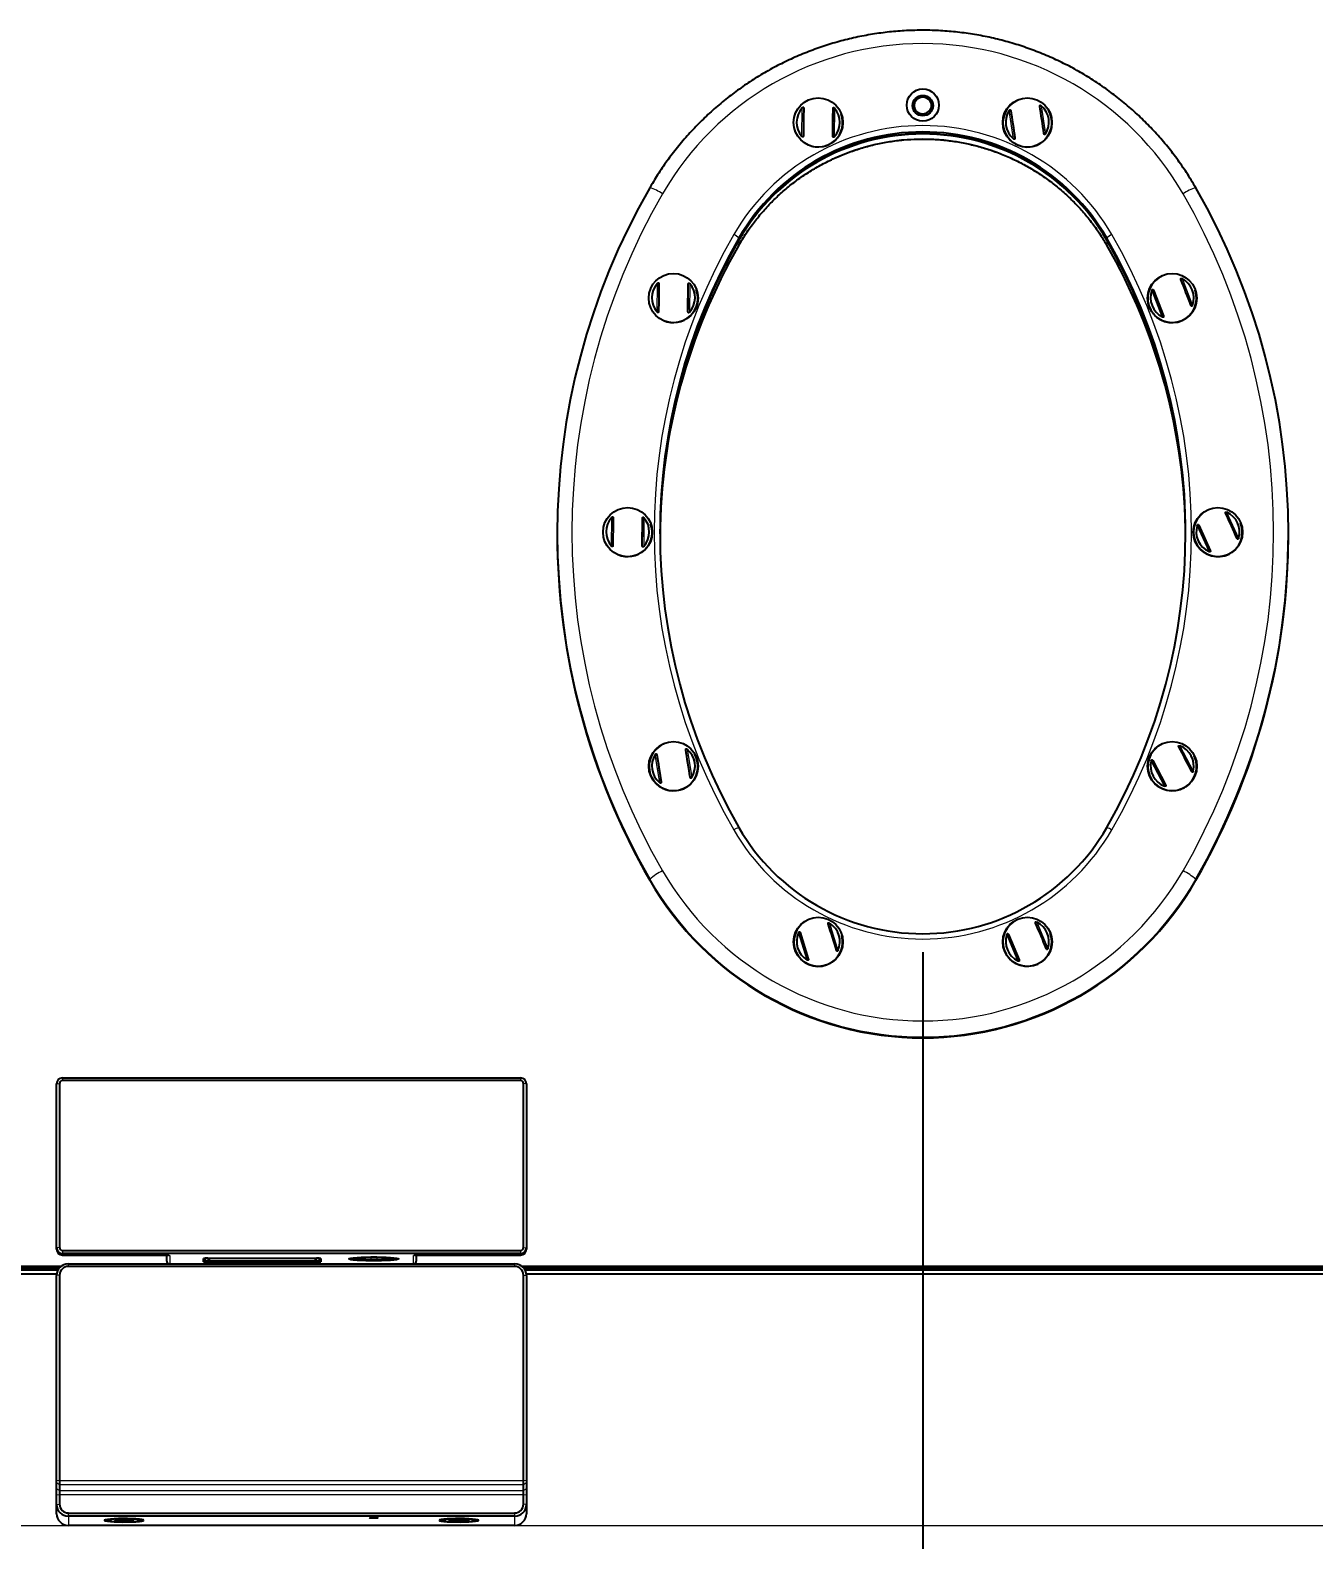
# Model space of a CAD drawing. Header units: millimetres. Extents: x -218071 to -203542, y 15363 to 51382.
# Drawn here: x -217550.5 to -217506.8, y 51213.1 to 51264.5 of the extents above; entities that cross this region are included whole.
import ezdxf

# ---------------------------------------------------------------- set-up
doc = ezdxf.new("R2010")
doc.units = ezdxf.units.MM
doc.header["$LTSCALE"] = 4
doc.layers.add('TPF-DIMENSIONS', color=3, linetype='Continuous')
doc.layers.add('TPF-EQUIPEMENT', color=7, linetype='Continuous')
doc.dimstyles.new('ISO-25', dxfattribs={"dimtxt": 2.5, "dimasz": 2, "dimexe": 1.25, "dimexo": 0.625, "dimtad": 1, "dimtxsty": 'Standard', "dimcen": -2.5, "dimclrt": 256, "dimadec": 0, "dimazin": 0, "dimtfac": 1, "dimtmove": 0, "dimatfit": 3, "dimfxl": 1, "dimarcsym": 0})

# ---------------------------------------------------------------- blocks, each defined once
blk = doc.blocks.new('*D686')
at = {"layer": 'Defpoints', "color": 0, "transparency": 16777216}
for p in [(-217563.102, 51240.932), (-217520.102, 51233.704), (-217563.102, 51112.158)]:
    blk.add_point(p, dxfattribs=at)
at = {"layer": 'TPF-DIMENSIONS', "color": 0, "lineweight": -2, "transparency": 16777216}
for p, q in [((-217563.102, 51240.307), (-217563.102, 51110.908)), ((-217520.102, 51233.079), (-217520.102, 51110.908)), ((-217522.102, 51112.158), (-217561.102, 51112.158))]:
    blk.add_line(p, q, dxfattribs=at)
at = {"layer": 'TPF-DIMENSIONS', "color": 0, "transparency": 16777216}
for points in [[(-217561.102, 51112.491), (-217561.102, 51111.825), (-217563.102, 51112.158)], [(-217522.102, 51112.491), (-217522.102, 51111.825), (-217520.102, 51112.158)]]:
    blk.add_solid(points, dxfattribs=at)
at = {"layer": 'TPF-DIMENSIONS', "transparency": 16777216, "insert": (-217541.602, 51114.033), "char_height": 2.5, "attachment_point": 5}
blk.add_mtext('43', dxfattribs=at)
blk = doc.blocks.new('*D687')
at = {"layer": 'Defpoints', "color": 0, "transparency": 16777216}
for p in [(-217520.102, 51230.158), (-217477.102, 51230.158), (-217477.102, 51112.158)]:
    blk.add_point(p, dxfattribs=at)
at = {"layer": 'TPF-DIMENSIONS', "color": 0, "lineweight": -2, "transparency": 16777216}
for p, q in [((-217520.102, 51229.533), (-217520.102, 51110.908)), ((-217477.102, 51229.533), (-217477.102, 51110.908)), ((-217518.102, 51112.158), (-217479.102, 51112.158))]:
    blk.add_line(p, q, dxfattribs=at)
at = {"layer": 'TPF-DIMENSIONS', "color": 0, "transparency": 16777216}
for points in [[(-217518.102, 51112.491), (-217518.102, 51111.825), (-217520.102, 51112.158)], [(-217479.102, 51112.491), (-217479.102, 51111.825), (-217477.102, 51112.158)]]:
    blk.add_solid(points, dxfattribs=at)
at = {"layer": 'TPF-DIMENSIONS', "transparency": 16777216, "insert": (-217498.602, 51114.033), "char_height": 2.5, "attachment_point": 5}
blk.add_mtext('43', dxfattribs=at)

msp = doc.modelspace()

# ---------------------------------------------------------------- linework, layer by layer
at = {"layer": 'TPF-EQUIPEMENT', "color": 8, "linetype": 'Continuous', "lineweight": 18, "transparency": 33554671}
for p, q in [((-217524.217, 51260.848), (-217524.208, 51261.823)), ((-217523.108, 51261.813), (-217523.117, 51260.838)), ((-217520.425, 51261.788), (-217520.45, 51261.88)), ((-217516.072, 51261.895), (-217515.925, 51260.931)), ((-217517.013, 51260.767), (-217517.159, 51261.731)), ((-217526.366, 51257.318), (-217526.371, 51257.321)), ((-217526.366, 51257.389), (-217526.366, 51257.33)), ((-217526.366, 51257.318), (-217526.366, 51257.15)), ((-217513.839, 51257.389), (-217513.839, 51257.33)), ((-217513.834, 51257.321), (-217513.839, 51257.318)), ((-217513.839, 51257.318), (-217513.839, 51257.15)), ((-217529.15, 51254.871), (-217529.141, 51255.846)), ((-217528.041, 51255.836), (-217528.05, 51254.861)), ((-217511.274, 51256.007), (-217510.92, 51255.098)), ((-217511.945, 51254.701), (-217512.3, 51255.609)), ((-217509.754, 51248.054), (-217509.35, 51247.166)), ((-217530.707, 51246.902), (-217530.698, 51247.877)), ((-217529.598, 51247.867), (-217529.607, 51246.892)), ((-217510.351, 51246.714), (-217510.755, 51247.602)), ((-217529.06, 51238.846), (-217529.216, 51239.808)), ((-217528.131, 51239.983), (-217527.974, 51239.021)), ((-217511.35, 51240.101), (-217510.895, 51239.237)), ((-217511.869, 51238.728), (-217512.324, 51239.592)), ((-217529.401, 51235.555), (-217529.401, 51235.522)), ((-217510.804, 51235.555), (-217510.804, 51235.522)), ((-217523.283, 51234.065), (-217522.992, 51233.134)), ((-217516.223, 51234.098), (-217515.846, 51233.198)), ((-217524.043, 51232.809), (-217524.333, 51233.741)), ((-217516.862, 51232.777), (-217517.238, 51233.677)), ((-217549.602, 51228.594), (-217549.502, 51228.603)), ((-217549.402, 51228.793), (-217549.402, 51228.702)), ((-217533.802, 51228.793), (-217533.802, 51228.702)), ((-217533.602, 51228.594), (-217533.702, 51228.603)), ((-217549.502, 51223.024), (-217549.602, 51223.015)), ((-217549.402, 51222.925), (-217549.402, 51222.816)), ((-217549.402, 51222.816), (-217549.402, 51222.764)), ((-217549.402, 51222.764), (-217545.952, 51222.764)), ((-217545.752, 51222.746), (-217545.752, 51222.467)), ((-217537.452, 51222.467), (-217537.452, 51222.746)), ((-217537.252, 51222.764), (-217533.802, 51222.764)), ((-217533.802, 51222.925), (-217533.802, 51222.816)), ((-217533.802, 51222.764), (-217533.802, 51222.816)), ((-217533.702, 51223.024), (-217533.602, 51223.015)), ((-217549.202, 51222.376), (-217549.202, 51222.467)), ((-217544.602, 51222.642), (-217544.6, 51222.644)), ((-217544.602, 51222.537), (-217544.552, 51222.587)), ((-217544.452, 51222.655), (-217544.452, 51222.578)), ((-217544.452, 51222.524), (-217544.452, 51222.578)), ((-217540.752, 51222.578), (-217540.752, 51222.655)), ((-217540.752, 51222.578), (-217540.752, 51222.524)), ((-217540.652, 51222.587), (-217540.602, 51222.537)), ((-217540.605, 51222.644), (-217540.602, 51222.642)), ((-217538.902, 51222.699), (-217538.902, 51222.622)), ((-217538.902, 51222.622), (-217538.902, 51222.568)), ((-217538.702, 51222.699), (-217538.702, 51222.622)), ((-217538.702, 51222.622), (-217538.702, 51222.568)), ((-217534.002, 51222.376), (-217534.002, 51222.467)), ((-217549.502, 51222.078), (-217549.602, 51222.069)), ((-217533.702, 51222.078), (-217533.602, 51222.069)), ((-217549.502, 51215.087), (-217549.602, 51215.078)), ((-217549.502, 51215.087), (-217533.702, 51215.087)), ((-217533.602, 51215.078), (-217533.702, 51215.087)), ((-217549.502, 51214.941), (-217549.602, 51215.005)), ((-217549.502, 51214.743), (-217549.602, 51214.807)), ((-217549.502, 51214.597), (-217549.602, 51214.588)), ((-217533.702, 51214.941), (-217549.502, 51214.941)), ((-217549.502, 51214.743), (-217533.702, 51214.743)), ((-217533.702, 51214.597), (-217549.502, 51214.597)), ((-217533.602, 51215.005), (-217533.702, 51214.941)), ((-217533.602, 51214.807), (-217533.702, 51214.743)), ((-217533.602, 51214.588), (-217533.702, 51214.597)), ((-217549.602, 51214.272), (-217549.502, 51214.281)), ((-217533.602, 51214.272), (-217533.702, 51214.281)), ((-217638.552, 51213.557), (-217444.652, 51213.557)), ((-217549.202, 51213.874), (-217549.202, 51213.982)), ((-217549.202, 51213.874), (-217549.202, 51213.56)), ((-217534.002, 51213.874), (-217534.002, 51213.982)), ((-217534.002, 51213.56), (-217534.002, 51213.874))]:
    msp.add_line(p, q, dxfattribs=at)
at = {"layer": 'TPF-EQUIPEMENT', "color": 7, "linetype": 'Continuous', "lineweight": 25, "transparency": 33554671}
for p, q in [((-217523.167, 51260.861), (-217523.159, 51261.8)), ((-217520.425, 51261.788), (-217520.432, 51261.781)), ((-217520.386, 51261.808), (-217520.427, 51261.768)), ((-217520.386, 51261.808), (-217520.386, 51261.821)), ((-217519.819, 51262.004), (-217519.819, 51262.017)), ((-217520.269, 51261.592), (-217520.252, 51261.608)), ((-217517.107, 51261.725), (-217516.966, 51260.797)), ((-217528.1, 51254.884), (-217528.091, 51255.823)), ((-217512.246, 51255.615), (-217511.905, 51254.74)), ((-217529.657, 51246.915), (-217529.648, 51247.853)), ((-217510.702, 51247.61), (-217510.313, 51246.755)), ((-217532.552, 51247.327), (-217532.552, 51247.294)), ((-217507.652, 51247.294), (-217507.652, 51247.327)), ((-217529.164, 51239.803), (-217529.014, 51238.876)), ((-217512.271, 51239.603), (-217511.834, 51238.772)), ((-217524.28, 51233.742), (-217524.001, 51232.846)), ((-217517.185, 51233.683), (-217516.823, 51232.817)), ((-217549.602, 51223.015), (-217549.602, 51228.594)), ((-217549.502, 51228.603), (-217549.502, 51223.024)), ((-217549.402, 51228.793), (-217533.802, 51228.793)), ((-217533.802, 51228.702), (-217549.402, 51228.702)), ((-217533.702, 51223.024), (-217533.702, 51228.603)), ((-217533.602, 51228.594), (-217533.602, 51223.015)), ((-217549.602, 51222.963), (-217549.602, 51223.015)), ((-217549.402, 51222.925), (-217533.802, 51222.925)), ((-217533.802, 51222.816), (-217549.402, 51222.816)), ((-217549.402, 51222.764), (-217545.952, 51222.764)), ((-217549.402, 51222.764), (-217549.402, 51222.764)), ((-217545.952, 51222.764), (-217545.952, 51222.764)), ((-217545.852, 51222.558), (-217545.852, 51222.761)), ((-217537.352, 51222.761), (-217537.352, 51222.558)), ((-217537.252, 51222.764), (-217533.802, 51222.764)), ((-217537.252, 51222.764), (-217537.252, 51222.764)), ((-217533.802, 51222.764), (-217533.802, 51222.764)), ((-217533.602, 51223.015), (-217533.602, 51222.963)), ((-217619.402, 51222.383), (-217549.449, 51222.383)), ((-217619.402, 51222.331), (-217549.504, 51222.331)), ((-217549.515, 51222.317), (-217619.402, 51222.317)), ((-217549.56, 51222.248), (-217619.402, 51222.248)), ((-217549.202, 51222.467), (-217534.002, 51222.467)), ((-217534.002, 51222.376), (-217549.202, 51222.376)), ((-217544.602, 51222.537), (-217544.602, 51222.642)), ((-217544.552, 51222.652), (-217544.552, 51222.587)), ((-217544.452, 51222.655), (-217540.752, 51222.655)), ((-217544.452, 51222.578), (-217544.402, 51222.578)), ((-217540.752, 51222.524), (-217544.452, 51222.524)), ((-217544.402, 51222.655), (-217544.402, 51222.568)), ((-217544.402, 51222.568), (-217540.802, 51222.568)), ((-217540.802, 51222.655), (-217540.802, 51222.568)), ((-217540.802, 51222.578), (-217540.752, 51222.578)), ((-217540.652, 51222.587), (-217540.652, 51222.652)), ((-217540.602, 51222.642), (-217540.602, 51222.537)), ((-217538.902, 51222.699), (-217538.702, 51222.699)), ((-217538.902, 51222.622), (-217538.702, 51222.622)), ((-217538.702, 51222.568), (-217538.902, 51222.568)), ((-217533.756, 51222.383), (-217463.802, 51222.383)), ((-217533.701, 51222.331), (-217463.802, 51222.331)), ((-217463.802, 51222.317), (-217533.69, 51222.317)), ((-217463.802, 51222.248), (-217533.645, 51222.248)), ((-217619.402, 51222.127), (-217549.598, 51222.127)), ((-217549.602, 51215.078), (-217549.602, 51222.069)), ((-217549.502, 51222.078), (-217549.502, 51215.087)), ((-217533.702, 51215.087), (-217533.702, 51222.078)), ((-217533.607, 51222.127), (-217463.802, 51222.127)), ((-217533.602, 51222.069), (-217533.602, 51215.078)), ((-217549.602, 51215.005), (-217549.602, 51215.078)), ((-217549.502, 51215.087), (-217549.502, 51214.941)), ((-217533.702, 51214.941), (-217533.702, 51215.087)), ((-217533.602, 51215.078), (-217533.602, 51215.005)), ((-217549.602, 51214.807), (-217549.602, 51215.005)), ((-217549.602, 51214.588), (-217549.602, 51214.807)), ((-217549.602, 51214.272), (-217549.602, 51214.588)), ((-217549.502, 51214.941), (-217549.502, 51214.743)), ((-217549.502, 51214.743), (-217549.502, 51214.597)), ((-217549.502, 51214.597), (-217549.502, 51214.281)), ((-217533.702, 51214.743), (-217533.702, 51214.941)), ((-217533.702, 51214.597), (-217533.702, 51214.743)), ((-217533.702, 51214.281), (-217533.702, 51214.597)), ((-217533.602, 51215.005), (-217533.602, 51214.807)), ((-217533.602, 51214.807), (-217533.602, 51214.588)), ((-217533.602, 51214.588), (-217533.602, 51214.272)), ((-217549.602, 51213.959), (-217549.602, 51214.272)), ((-217533.602, 51214.272), (-217533.602, 51213.959)), ((-217549.202, 51213.982), (-217534.002, 51213.982)), ((-217534.002, 51213.874), (-217549.202, 51213.874)), ((-217534.002, 51213.56), (-217549.202, 51213.56)), ((-217547.635, 51213.743), (-217547.38, 51213.764)), ((-217547.557, 51213.714), (-217547.635, 51213.743)), ((-217547.557, 51213.75), (-217547.557, 51213.714)), ((-217547.557, 51213.714), (-217547.225, 51213.705)), ((-217547.048, 51213.755), (-217547.38, 51213.764)), ((-217547.225, 51213.76), (-217547.225, 51213.705)), ((-217546.97, 51213.726), (-217547.225, 51213.705)), ((-217546.97, 51213.726), (-217547.048, 51213.755)), ((-217536.25, 51213.735), (-217536.076, 51213.761)), ((-217536.076, 51213.708), (-217536.25, 51213.735)), ((-217535.729, 51213.761), (-217536.076, 51213.761)), ((-217536.076, 51213.761), (-217536.076, 51213.708)), ((-217536.076, 51213.708), (-217535.729, 51213.708)), ((-217535.555, 51213.735), (-217535.729, 51213.761)), ((-217535.729, 51213.761), (-217535.729, 51213.708)), ((-217535.555, 51213.735), (-217535.729, 51213.708))]:
    msp.add_line(p, q, dxfattribs=at)
at = {"layer": 'TPF-EQUIPEMENT', "color": 7, "linetype": 'Continuous', "lineweight": 25, "transparency": 33554671, "flags": 128}
for points in [[(-217524.158, 51261.809), (-217524.159, 51261.706), (-217524.161, 51261.593), (-217524.162, 51261.475), (-217524.163, 51261.352), (-217524.164, 51261.227), (-217524.165, 51261.104), (-217524.166, 51260.984), (-217524.167, 51260.871)], [(-217523.167, 51260.861), (-217523.166, 51260.975), (-217523.165, 51261.095), (-217523.164, 51261.218), (-217523.163, 51261.343), (-217523.162, 51261.466), (-217523.161, 51261.584), (-217523.16, 51261.696), (-217523.159, 51261.8)], [(-217515.977, 51260.946), (-217515.994, 51261.058), (-217516.011, 51261.177), (-217516.029, 51261.299), (-217516.048, 51261.422), (-217516.066, 51261.543), (-217516.085, 51261.661), (-217516.102, 51261.771), (-217516.118, 51261.873)], [(-217517.107, 51261.725), (-217517.091, 51261.622), (-217517.073, 51261.512), (-217517.055, 51261.394), (-217517.037, 51261.273), (-217517.018, 51261.15), (-217517, 51261.028), (-217516.982, 51260.909), (-217516.966, 51260.797)], [(-217529.091, 51255.832), (-217529.092, 51255.728), (-217529.093, 51255.616), (-217529.094, 51255.497), (-217529.095, 51255.375), (-217529.097, 51255.25), (-217529.098, 51255.127), (-217529.099, 51255.007), (-217529.1, 51254.893)], [(-217528.1, 51254.884), (-217528.099, 51254.998), (-217528.098, 51255.118), (-217528.097, 51255.241), (-217528.095, 51255.366), (-217528.094, 51255.488), (-217528.093, 51255.607), (-217528.092, 51255.719), (-217528.091, 51255.823)], [(-217530.648, 51247.862), (-217530.649, 51247.759), (-217530.65, 51247.647), (-217530.651, 51247.528), (-217530.652, 51247.405), (-217530.654, 51247.281), (-217530.655, 51247.157), (-217530.656, 51247.038), (-217530.657, 51246.924)], [(-217529.657, 51246.915), (-217529.656, 51247.029), (-217529.655, 51247.148), (-217529.654, 51247.272), (-217529.653, 51247.396), (-217529.651, 51247.519), (-217529.65, 51247.638), (-217529.649, 51247.75), (-217529.648, 51247.853)], [(-217529.164, 51239.803), (-217529.147, 51239.701), (-217529.128, 51239.59), (-217529.109, 51239.473), (-217529.089, 51239.352), (-217529.069, 51239.229), (-217529.05, 51239.107), (-217529.031, 51238.989), (-217529.014, 51238.876)], [(-217528.027, 51239.035), (-217528.044, 51239.148), (-217528.063, 51239.266), (-217528.082, 51239.388), (-217528.102, 51239.51), (-217528.122, 51239.632), (-217528.141, 51239.749), (-217528.16, 51239.86), (-217528.177, 51239.961)], [(-217538.902, 51222.568), (-217539.069, 51222.569), (-217539.228, 51222.574), (-217539.37, 51222.582), (-217539.489, 51222.592), (-217539.578, 51222.605), (-217539.634, 51222.619), (-217539.652, 51222.633), (-217539.634, 51222.648), (-217539.578, 51222.662), (-217539.489, 51222.674), (-217539.37, 51222.684), (-217539.228, 51222.692), (-217539.069, 51222.697), (-217538.902, 51222.699)], [(-217538.702, 51222.699), (-217538.536, 51222.697), (-217538.377, 51222.692), (-217538.235, 51222.684), (-217538.116, 51222.674), (-217538.027, 51222.662), (-217537.971, 51222.648), (-217537.952, 51222.633), (-217537.971, 51222.619), (-217538.027, 51222.605), (-217538.116, 51222.592), (-217538.235, 51222.582), (-217538.377, 51222.574), (-217538.536, 51222.569), (-217538.702, 51222.568)], [(-217546.627, 51213.735), (-217546.646, 51213.748), (-217546.699, 51213.761), (-217546.785, 51213.772), (-217546.899, 51213.782), (-217547.035, 51213.789), (-217547.185, 51213.792), (-217547.342, 51213.793), (-217547.496, 51213.791), (-217547.64, 51213.785), (-217547.766, 51213.777), (-217547.866, 51213.767), (-217547.937, 51213.755), (-217547.973, 51213.741), (-217547.973, 51213.728), (-217547.937, 51213.714), (-217547.866, 51213.702), (-217547.766, 51213.692), (-217547.64, 51213.684), (-217547.496, 51213.678), (-217547.342, 51213.676), (-217547.185, 51213.677), (-217547.035, 51213.68), (-217546.899, 51213.687), (-217546.785, 51213.697), (-217546.699, 51213.708), (-217546.646, 51213.721), (-217546.627, 51213.735)], [(-217538.947, 51213.816), (-217538.936, 51213.821), (-217538.905, 51213.825), (-217538.858, 51213.828), (-217538.802, 51213.829), (-217538.747, 51213.828), (-217538.7, 51213.825), (-217538.669, 51213.821), (-217538.657, 51213.816), (-217538.669, 51213.811), (-217538.7, 51213.807), (-217538.747, 51213.804), (-217538.802, 51213.803), (-217538.858, 51213.804), (-217538.905, 51213.807), (-217538.936, 51213.811), (-217538.947, 51213.816)], [(-217536.577, 51213.735), (-217536.559, 51213.721), (-217536.506, 51213.708), (-217536.42, 51213.697), (-217536.306, 51213.687), (-217536.17, 51213.68), (-217536.02, 51213.677), (-217535.863, 51213.676), (-217535.709, 51213.678), (-217535.565, 51213.684), (-217535.439, 51213.692), (-217535.339, 51213.702), (-217535.268, 51213.714), (-217535.232, 51213.728), (-217535.232, 51213.741), (-217535.268, 51213.755), (-217535.339, 51213.767), (-217535.439, 51213.777), (-217535.565, 51213.785), (-217535.709, 51213.791), (-217535.863, 51213.793), (-217536.02, 51213.792), (-217536.17, 51213.789), (-217536.306, 51213.782), (-217536.42, 51213.772), (-217536.506, 51213.761), (-217536.559, 51213.748), (-217536.577, 51213.735)], [(-217535.341, 51213.743), (-217535.343, 51213.744), (-217535.387, 51213.756), (-217535.463, 51213.766), (-217535.567, 51213.775), (-217535.693, 51213.781), (-217535.831, 51213.784), (-217535.974, 51213.784), (-217536.112, 51213.781), (-217536.238, 51213.775), (-217536.342, 51213.766), (-217536.418, 51213.756), (-217536.462, 51213.744), (-217536.465, 51213.743)]]:
    msp.add_lwpolyline(points, dxfattribs=at)
at = {"layer": 'TPF-EQUIPEMENT', "color": 8, "linetype": 'Continuous', "lineweight": 18, "transparency": 33554671, "flags": 128}
for points in [[(-217547.858, 51213.746), (-217547.872, 51213.734), (-217547.853, 51213.721), (-217547.798, 51213.71), (-217547.712, 51213.7), (-217547.601, 51213.692), (-217547.471, 51213.687)], [(-217547.471, 51213.687), (-217547.33, 51213.685), (-217547.188, 51213.686), (-217547.052, 51213.69), (-217546.933, 51213.697), (-217546.837, 51213.706), (-217546.77, 51213.717), (-217546.736, 51213.729), (-217546.738, 51213.741), (-217546.744, 51213.745)], [(-217536.465, 51213.743), (-217536.471, 51213.731), (-217536.445, 51213.719), (-217536.384, 51213.708), (-217536.293, 51213.698), (-217536.177, 51213.691), (-217536.044, 51213.686), (-217535.902, 51213.685)], [(-217535.902, 51213.685), (-217535.761, 51213.686), (-217535.628, 51213.691), (-217535.512, 51213.698), (-217535.421, 51213.708), (-217535.36, 51213.719), (-217535.334, 51213.731), (-217535.341, 51213.743)]]:
    msp.add_lwpolyline(points, dxfattribs=at)
at = {"layer": 'TPF-EQUIPEMENT', "color": 7, "linetype": 'Continuous', "lineweight": 25, "transparency": 33554671}
for centre, radius in [((-217520.101, 51261.915), 0.549), ((-217523.663, 51261.321), 0.839), ((-217520.102, 51261.898), 0.349), ((-217516.542, 51261.321), 0.839), ((-217528.596, 51255.344), 0.839), ((-217511.609, 51255.344), 0.839), ((-217530.153, 51247.375), 0.839), ((-217510.051, 51247.375), 0.839), ((-217528.595, 51239.405), 0.839), ((-217511.608, 51239.405), 0.839), ((-217523.662, 51233.428), 0.839), ((-217516.541, 51233.428), 0.839)]:
    msp.add_circle(centre, radius, dxfattribs=at)
at = {"layer": 'TPF-EQUIPEMENT', "color": 8, "linetype": 'Continuous', "lineweight": 18, "transparency": 33554671}
for centre, radius, start, end in [((-217520.102, 51253.769), 10.24, 30.0381, 149.9619), ((-217520.102, 51261.925), 0.35, 244.7144, 352.6896), ((-217520.102, 51253.784), 7.435, 30.0369, 149.9631), ((-217520.102, 51253.528), 7.235, 30.0369, 149.9631), ((-217508.985, 51247.371), 23.067, 150.0271, 209.9729), ((-217529.786, 51257.722), 1.431, 55.1097, 74.3963), ((-217510.419, 51257.722), 1.431, 105.6037, 124.8903), ((-217531.22, 51247.371), 23.067, 330.0271, 29.9729), ((-217508.965, 51247.371), 20.287, 150.0269, 209.9731), ((-217526.885, 51256.804), 0.783, 48.402, 63.7505), ((-217513.32, 51256.804), 0.783, 116.2495, 131.598), ((-217531.239, 51247.371), 20.287, 330.0269, 29.9731), ((-217526.212, 51236.766), 0.572, 105.6037, 124.8903), ((-217520.102, 51240.958), 7.435, 210.0369, 329.9631), ((-217513.993, 51236.766), 0.572, 55.1097, 74.3963), ((-217528.102, 51234.092), 1.956, 116.2495, 131.598), ((-217520.102, 51240.973), 10.24, 210.0381, 329.9619), ((-217512.103, 51234.092), 1.956, 48.402, 63.7505), ((-217520.102, 51240.932), 10.741, 210.0392, 329.9608), ((-217545.903, 51222.177), 0.589, 75.2041, 94.8338), ((-217545.752, 51222.847), 0.1, 246.3178, 270.0047), ((-217537.302, 51222.177), 0.589, 85.1662, 104.7959), ((-217537.452, 51222.847), 0.1, 269.995, 294.3709)]:
    msp.add_arc(centre, radius, start, end, dxfattribs=at)
at = {"layer": 'TPF-EQUIPEMENT', "color": 7, "linetype": 'Continuous', "lineweight": 25, "transparency": 33554671}
for centre, radius, start, end in [((-217523.668, 51261.331), 0.731, 137.6747, 221.2737), ((-217523.658, 51261.331), 0.731, 317.6747, 41.2737), ((-217520.102, 51261.836), 0.35, 5.1705, 174.8295), ((-217520.102, 51261.884), 0.3, 43.8619, 176.5557), ((-217520.105, 51261.919), 0.298, 148.6235, 199.2309), ((-217520.103, 51261.907), 0.299, 199.2739, 248.5298), ((-217520.102, 51261.92), 0.299, 248.3156, 19.0517), ((-217520.101, 51261.885), 0.298, 3.254, 43.9321), ((-217520.101, 51261.906), 0.299, 19.2439, 41.8058), ((-217516.541, 51261.316), 0.831, 110.4901, 29.7848), ((-217516.538, 51261.331), 0.732, 326.8382, 50.4248), ((-217523.662, 51261.319), 0.83, 245.9452, 20.5748), ((-217516.547, 51261.331), 0.732, 146.8382, 230.4248), ((-217520.102, 51253.768), 7.235, 30.0369, 149.9631), ((-217520.102, 51253.709), 7.235, 30.0369, 149.9631), ((-217520.102, 51253.697), 7.235, 30.0369, 149.9631), ((-217508.989, 51247.327), 23.564, 150.0269, 209.9731), ((-217531.216, 51247.327), 23.564, 330.0269, 29.9731), ((-217508.964, 51247.354), 20.088, 150.0269, 209.9731), ((-217508.958, 51247.292), 20.094, 150.0301, 179.9096), ((-217508.959, 51247.28), 20.094, 150.0297, 179.8926), ((-217531.241, 51247.354), 20.088, 330.0269, 29.9731), ((-217531.246, 51247.292), 20.094, 0.09, 29.9703), ((-217531.247, 51247.28), 20.094, 0.1078, 29.9699), ((-217508.958, 51247.112), 20.094, 150.0301, 179.6522), ((-217531.246, 51247.112), 20.094, 0.3474, 29.9703), ((-217528.6, 51255.354), 0.731, 137.6747, 221.2737), ((-217528.595, 51255.341), 0.83, 245.9452, 20.5748), ((-217528.591, 51255.354), 0.731, 317.6747, 41.2737), ((-217511.609, 51255.34), 0.831, 123.0877, 19.5189), ((-217534.023, 51246.601), 24.568, 20.2422, 22.4317), ((-217511.606, 51255.354), 0.732, 339.5741, 63.0998), ((-217511.613, 51255.354), 0.732, 159.5741, 243.0998), ((-217534.955, 51246.24), 24.568, 20.2422, 22.4317), ((-217510.052, 51247.37), 0.831, 126.1809, 22.608), ((-217529.245, 51238.654), 21.591, 23.22, 25.7118), ((-217510.049, 51247.384), 0.733, 342.7139, 66.2179), ((-217530.157, 51247.384), 0.731, 137.6747, 221.2737), ((-217530.152, 51247.372), 0.83, 245.9452, 20.5748), ((-217530.148, 51247.384), 0.731, 317.6747, 41.2737), ((-217510.056, 51247.384), 0.733, 162.7139, 246.2179), ((-217530.156, 51238.243), 21.591, 23.22, 25.7118), ((-217508.982, 51247.297), 23.571, 180.0057, 209.9701), ((-217531.223, 51247.297), 23.571, 330.0299, 359.9943), ((-217528.594, 51239.4), 0.831, 111.0656, 30.3587), ((-217528.6, 51239.414), 0.732, 147.4204, 231.0052), ((-217528.591, 51239.415), 0.732, 327.4204, 51.0052), ((-217511.609, 51239.401), 0.831, 129.4459, 25.8727), ((-217528.15, 51230.707), 19.199, 26.3698, 29.1726), ((-217511.606, 51239.414), 0.733, 346.0319, 69.5105), ((-217511.613, 51239.415), 0.733, 166.0319, 249.5105), ((-217529.035, 51230.244), 19.199, 26.3698, 29.1726), ((-217520.102, 51240.939), 7.235, 210.0369, 329.9631), ((-217520.102, 51240.899), 10.741, 210.0392, 329.9608), ((-217523.662, 51233.423), 0.831, 119.095, 15.5364), ((-217551.867, 51224.655), 30.045, 16.4066, 18.1966), ((-217523.659, 51233.437), 0.732, 335.5266, 59.0766), ((-217516.541, 51233.424), 0.831, 124.4196, 20.8486), ((-217537.466, 51224.695), 23.183, 21.5237, 23.8442), ((-217516.539, 51233.437), 0.732, 340.9257, 64.4422), ((-217523.667, 51233.437), 0.732, 155.5266, 239.0766), ((-217552.823, 51224.36), 30.045, 16.4066, 18.1966), ((-217516.546, 51233.437), 0.732, 160.9257, 244.4422), ((-217538.389, 51224.312), 23.183, 21.5237, 23.8442), ((-217549.403, 51228.594), 0.2, 89.891, 179.8906), ((-217549.403, 51228.603), 0.0998, 89.891, 179.8906), ((-217533.802, 51228.594), 0.2, 0.1094, 90.109), ((-217533.802, 51228.603), 0.0998, 0.1094, 90.109), ((-217549.403, 51223.016), 0.2, 180.1094, 270.109), ((-217549.403, 51222.964), 0.2, 180.1094, 270.109), ((-217549.403, 51223.024), 0.0998, 180.1094, 270.109), ((-217533.802, 51223.024), 0.0998, 269.891, 359.8906), ((-217533.802, 51223.016), 0.2, 269.891, 359.8906), ((-217533.802, 51222.964), 0.2, 269.891, 359.8906), ((-217549.203, 51222.068), 0.399, 89.891, 179.8906), ((-217549.203, 51222.077), 0.299, 89.891, 179.8906), ((-217545.753, 51222.559), 0.0996, 180.0555, 246.2416), ((-217544.49, 51222.215), 0.442, 85.1662, 104.7959), ((-217544.49, 51222.964), 0.442, 255.2041, 274.8338), ((-217544.477, 51222.872), 0.294, 255.2041, 274.8338), ((-217540.715, 51222.215), 0.442, 75.2041, 94.8338), ((-217540.728, 51222.872), 0.294, 265.1662, 284.7959), ((-217540.715, 51222.964), 0.442, 265.1662, 284.7959), ((-217539.016, 51226.125), 3.505, 260.9674, 271.8546), ((-217538.589, 51226.125), 3.505, 268.1454, 279.0326), ((-217537.452, 51222.559), 0.0996, 293.7584, 359.9445), ((-217534.002, 51222.068), 0.399, 0.1094, 90.109), ((-217534.002, 51222.077), 0.299, 0.1094, 90.109), ((-217549.203, 51214.273), 0.399, 180.1094, 270.109), ((-217549.203, 51214.282), 0.299, 180.1094, 270.109), ((-217534.002, 51214.282), 0.299, 269.891, 359.8906), ((-217534.002, 51214.273), 0.399, 269.891, 359.8906), ((-217549.203, 51213.959), 0.399, 180.1094, 270.109), ((-217547.304, 51210.386), 3.405, 80.5312, 99.354), ((-217534.002, 51213.959), 0.399, 269.891, 359.8906)]:
    msp.add_arc(centre, radius, start, end, dxfattribs=at)
for points, knots in [([(-217510.805, 51259.101), (-217510.857, 51259.191), (-217511.008, 51259.448), (-217511.278, 51259.859), (-217511.622, 51260.327), (-217511.991, 51260.776), (-217512.384, 51261.204), (-217512.8, 51261.61), (-217513.237, 51261.993), (-217513.694, 51262.352), (-217514.17, 51262.686), (-217514.664, 51262.994), (-217515.174, 51263.274), (-217515.698, 51263.527), (-217516.235, 51263.75), (-217516.784, 51263.945), (-217517.342, 51264.109), (-217517.909, 51264.243), (-217518.482, 51264.346), (-217519.06, 51264.418), (-217519.641, 51264.459), (-217520.223, 51264.468), (-217520.805, 51264.446), (-217521.385, 51264.393), (-217521.961, 51264.308), (-217522.531, 51264.192), (-217523.095, 51264.045), (-217523.649, 51263.868), (-217524.193, 51263.661), (-217524.725, 51263.426), (-217525.244, 51263.162), (-217525.747, 51262.87), (-217526.234, 51262.551), (-217526.702, 51262.207), (-217527.152, 51261.838), (-217527.58, 51261.445), (-217527.986, 51261.029), (-217528.369, 51260.592), (-217528.728, 51260.135), (-217529.056, 51259.668), (-217529.274, 51259.319), (-217529.383, 51259.131), (-217529.4, 51259.101)], [0, 0, 0, 0, 0.013935, 0.039793, 0.065655, 0.091516, 0.117378, 0.143241, 0.169103, 0.194967, 0.22083, 0.246694, 0.272558, 0.298422, 0.324287, 0.350152, 0.376017, 0.401883, 0.427748, 0.453614, 0.47948, 0.505347, 0.531213, 0.557079, 0.582945, 0.608811, 0.634677, 0.660543, 0.686409, 0.712274, 0.73814, 0.764005, 0.789869, 0.815734, 0.841598, 0.867462, 0.893325, 0.919188, 0.945051, 0.970913, 0.995415, 1, 1, 1, 1]), ([(-217524.208, 51261.823), (-217524.204, 51261.827), (-217524.198, 51261.834), (-217524.188, 51261.84), (-217524.18, 51261.843), (-217524.173, 51261.842), (-217524.167, 51261.839), (-217524.161, 51261.831), (-217524.159, 51261.82), (-217524.159, 51261.811), (-217524.158, 51261.809)], [0, 0, 0, 0, 0.162591, 0.272732, 0.360768, 0.449106, 0.532458, 0.668131, 0.902571, 1, 1, 1, 1]), ([(-217523.159, 51261.8), (-217523.158, 51261.808), (-217523.157, 51261.82), (-217523.15, 51261.83), (-217523.144, 51261.833), (-217523.137, 51261.833), (-217523.129, 51261.83), (-217523.119, 51261.824), (-217523.112, 51261.817), (-217523.108, 51261.813)], [0, 0, 0, 0, 0.334961, 0.443033, 0.551969, 0.635663, 0.719311, 0.833198, 1, 1, 1, 1]), ([(-217520.386, 51261.821), (-217520.386, 51261.821), (-217520.386, 51261.821), (-217520.389, 51261.82), (-217520.396, 51261.815), (-217520.406, 51261.806), (-217520.416, 51261.796), (-217520.422, 51261.791), (-217520.425, 51261.788)], [0, 0, 0, 0, 0.115609, 0.229851, 0.459452, 0.707307, 0.851054, 1, 1, 1, 1]), ([(-217516.118, 51261.873), (-217516.119, 51261.882), (-217516.12, 51261.894), (-217516.115, 51261.904), (-217516.11, 51261.909), (-217516.103, 51261.91), (-217516.094, 51261.908), (-217516.083, 51261.904), (-217516.076, 51261.898), (-217516.072, 51261.895)], [0, 0, 0, 0, 0.334961, 0.443033, 0.551969, 0.635663, 0.719311, 0.833198, 1, 1, 1, 1]), ([(-217520.252, 51261.608), (-217520.249, 51261.611), (-217520.243, 51261.616), (-217520.233, 51261.626), (-217520.223, 51261.635), (-217520.216, 51261.64), (-217520.213, 51261.642), (-217520.213, 51261.641), (-217520.213, 51261.641)], [0, 0, 0, 0, 0.145858, 0.290178, 0.541053, 0.770746, 0.88468, 1, 1, 1, 1]), ([(-217517.159, 51261.731), (-217517.156, 51261.735), (-217517.151, 51261.743), (-217517.142, 51261.75), (-217517.134, 51261.754), (-217517.127, 51261.755), (-217517.12, 51261.753), (-217517.113, 51261.746), (-217517.109, 51261.735), (-217517.107, 51261.727), (-217517.107, 51261.725)], [0, 0, 0, 0, 0.162591, 0.272732, 0.360768, 0.449106, 0.532458, 0.668131, 0.902571, 1, 1, 1, 1]), ([(-217526.366, 51257.148), (-217526.325, 51257.217), (-217526.204, 51257.423), (-217525.982, 51257.753), (-217525.691, 51258.131), (-217525.376, 51258.489), (-217525.038, 51258.825), (-217524.678, 51259.139), (-217524.298, 51259.428), (-217523.9, 51259.691), (-217523.486, 51259.928), (-217523.056, 51260.136), (-217522.614, 51260.316), (-217522.16, 51260.467), (-217521.698, 51260.587), (-217521.228, 51260.677), (-217520.754, 51260.735), (-217520.277, 51260.763), (-217519.799, 51260.758), (-217519.323, 51260.723), (-217518.849, 51260.656), (-217518.382, 51260.558), (-217517.922, 51260.429), (-217517.471, 51260.271), (-217517.032, 51260.083), (-217516.606, 51259.867), (-217516.196, 51259.623), (-217515.803, 51259.352), (-217515.428, 51259.057), (-217515.074, 51258.737), (-217514.742, 51258.395), (-217514.433, 51258.031), (-217514.154, 51257.655), (-217513.961, 51257.357), (-217513.862, 51257.187), (-217513.839, 51257.148)], [0, 0, 0, 0, 0.0159247, 0.0474318, 0.0789424, 0.1104521, 0.1419607, 0.1734683, 0.2049747, 0.2364801, 0.2679845, 0.299488, 0.3309905, 0.3624922, 0.3939932, 0.4254935, 0.4569934, 0.4884929, 0.5199921, 0.5514912, 0.5829903, 0.6144896, 0.6459891, 0.677489, 0.7089894, 0.7404904, 0.7719922, 0.8034948, 0.8349984, 0.8665029, 0.8980085, 0.9295151, 0.9610228, 0.9908783, 1, 1, 1, 1]), ([(-217524.167, 51260.871), (-217524.168, 51260.861), (-217524.168, 51260.848), (-217524.176, 51260.836), (-217524.182, 51260.831), (-217524.189, 51260.83), (-217524.197, 51260.832), (-217524.207, 51260.838), (-217524.213, 51260.844), (-217524.217, 51260.848)], [0, 0, 0, 0, 0.334961, 0.443033, 0.551969, 0.635663, 0.719311, 0.833198, 1, 1, 1, 1]), ([(-217523.117, 51260.838), (-217523.121, 51260.834), (-217523.127, 51260.828), (-217523.138, 51260.822), (-217523.146, 51260.82), (-217523.153, 51260.822), (-217523.159, 51260.826), (-217523.165, 51260.836), (-217523.167, 51260.849), (-217523.167, 51260.859), (-217523.167, 51260.861)], [0, 0, 0, 0, 0.162591, 0.272732, 0.360768, 0.449106, 0.532458, 0.668131, 0.902571, 1, 1, 1, 1]), ([(-217516.966, 51260.797), (-217516.965, 51260.787), (-217516.964, 51260.774), (-217516.969, 51260.761), (-217516.975, 51260.756), (-217516.982, 51260.753), (-217516.99, 51260.754), (-217517.001, 51260.758), (-217517.008, 51260.764), (-217517.013, 51260.767)], [0, 0, 0, 0, 0.334961, 0.443033, 0.551969, 0.635663, 0.719311, 0.833198, 1, 1, 1, 1]), ([(-217515.925, 51260.931), (-217515.928, 51260.926), (-217515.934, 51260.919), (-217515.943, 51260.912), (-217515.95, 51260.909), (-217515.957, 51260.909), (-217515.964, 51260.912), (-217515.971, 51260.921), (-217515.975, 51260.933), (-217515.977, 51260.943), (-217515.977, 51260.946)], [0, 0, 0, 0, 0.162591, 0.272732, 0.360768, 0.449106, 0.532458, 0.668131, 0.902571, 1, 1, 1, 1]), ([(-217529.141, 51255.846), (-217529.137, 51255.85), (-217529.131, 51255.856), (-217529.121, 51255.863), (-217529.112, 51255.865), (-217529.106, 51255.865), (-217529.099, 51255.862), (-217529.093, 51255.854), (-217529.091, 51255.843), (-217529.091, 51255.834), (-217529.091, 51255.832)], [0, 0, 0, 0, 0.162591, 0.272732, 0.360768, 0.449106, 0.532458, 0.668131, 0.902571, 1, 1, 1, 1]), ([(-217528.091, 51255.823), (-217528.091, 51255.831), (-217528.09, 51255.843), (-217528.083, 51255.852), (-217528.077, 51255.856), (-217528.069, 51255.856), (-217528.061, 51255.853), (-217528.051, 51255.847), (-217528.045, 51255.84), (-217528.041, 51255.836)], [0, 0, 0, 0, 0.334961, 0.443033, 0.551969, 0.635663, 0.719311, 0.833198, 1, 1, 1, 1]), ([(-217512.3, 51255.609), (-217512.297, 51255.614), (-217512.294, 51255.623), (-217512.287, 51255.632), (-217512.28, 51255.638), (-217512.273, 51255.64), (-217512.266, 51255.64), (-217512.257, 51255.634), (-217512.251, 51255.625), (-217512.247, 51255.617), (-217512.246, 51255.615)], [0, 0, 0, 0, 0.162591, 0.272732, 0.360768, 0.449106, 0.532458, 0.668131, 0.902571, 1, 1, 1, 1]), ([(-217511.314, 51255.976), (-217511.317, 51255.984), (-217511.321, 51255.995), (-217511.318, 51256.007), (-217511.314, 51256.012), (-217511.308, 51256.015), (-217511.3, 51256.015), (-217511.288, 51256.013), (-217511.28, 51256.009), (-217511.274, 51256.007)], [0, 0, 0, 0, 0.334961, 0.443033, 0.551969, 0.635663, 0.719311, 0.833198, 1, 1, 1, 1]), ([(-217529.1, 51254.893), (-217529.1, 51254.884), (-217529.101, 51254.871), (-217529.108, 51254.859), (-217529.114, 51254.854), (-217529.121, 51254.853), (-217529.129, 51254.855), (-217529.14, 51254.86), (-217529.146, 51254.867), (-217529.15, 51254.871)], [0, 0, 0, 0, 0.334961, 0.443033, 0.551969, 0.635663, 0.719311, 0.833198, 1, 1, 1, 1]), ([(-217528.05, 51254.861), (-217528.054, 51254.857), (-217528.06, 51254.851), (-217528.07, 51254.845), (-217528.078, 51254.843), (-217528.085, 51254.845), (-217528.091, 51254.849), (-217528.097, 51254.859), (-217528.1, 51254.872), (-217528.1, 51254.881), (-217528.1, 51254.884)], [0, 0, 0, 0, 0.162591, 0.272732, 0.360768, 0.449106, 0.532458, 0.668131, 0.902571, 1, 1, 1, 1]), ([(-217511.905, 51254.74), (-217511.902, 51254.731), (-217511.898, 51254.718), (-217511.901, 51254.704), (-217511.905, 51254.698), (-217511.911, 51254.694), (-217511.919, 51254.693), (-217511.931, 51254.694), (-217511.94, 51254.698), (-217511.945, 51254.701)], [0, 0, 0, 0, 0.334961, 0.443033, 0.551969, 0.635663, 0.719311, 0.833198, 1, 1, 1, 1]), ([(-217510.92, 51255.098), (-217510.922, 51255.093), (-217510.925, 51255.085), (-217510.932, 51255.076), (-217510.939, 51255.071), (-217510.946, 51255.07), (-217510.953, 51255.071), (-217510.962, 51255.079), (-217510.968, 51255.09), (-217510.972, 51255.099), (-217510.973, 51255.101)], [0, 0, 0, 0, 0.162591, 0.272732, 0.360768, 0.449106, 0.532458, 0.668131, 0.902571, 1, 1, 1, 1]), ([(-217509.792, 51248.021), (-217509.795, 51248.029), (-217509.799, 51248.04), (-217509.797, 51248.052), (-217509.794, 51248.057), (-217509.787, 51248.06), (-217509.779, 51248.061), (-217509.767, 51248.06), (-217509.759, 51248.056), (-217509.754, 51248.054)], [0, 0, 0, 0, 0.334961, 0.443033, 0.551969, 0.635663, 0.719311, 0.833198, 1, 1, 1, 1]), ([(-217530.698, 51247.877), (-217530.694, 51247.88), (-217530.688, 51247.887), (-217530.678, 51247.893), (-217530.669, 51247.896), (-217530.663, 51247.896), (-217530.656, 51247.893), (-217530.651, 51247.884), (-217530.648, 51247.873), (-217530.648, 51247.865), (-217530.648, 51247.862)], [0, 0, 0, 0, 0.162591, 0.272732, 0.360768, 0.449106, 0.532458, 0.668131, 0.902571, 1, 1, 1, 1]), ([(-217529.648, 51247.853), (-217529.648, 51247.862), (-217529.647, 51247.873), (-217529.64, 51247.883), (-217529.634, 51247.886), (-217529.626, 51247.886), (-217529.618, 51247.884), (-217529.608, 51247.877), (-217529.602, 51247.871), (-217529.598, 51247.867)], [0, 0, 0, 0, 0.334961, 0.443033, 0.551969, 0.635663, 0.719311, 0.833198, 1, 1, 1, 1]), ([(-217510.755, 51247.602), (-217510.754, 51247.607), (-217510.751, 51247.616), (-217510.744, 51247.625), (-217510.737, 51247.631), (-217510.731, 51247.634), (-217510.724, 51247.634), (-217510.715, 51247.629), (-217510.707, 51247.62), (-217510.703, 51247.612), (-217510.702, 51247.61)], [0, 0, 0, 0, 0.162591, 0.272732, 0.360768, 0.449106, 0.532458, 0.668131, 0.902571, 1, 1, 1, 1]), ([(-217530.657, 51246.924), (-217530.657, 51246.914), (-217530.658, 51246.901), (-217530.665, 51246.889), (-217530.671, 51246.884), (-217530.679, 51246.883), (-217530.687, 51246.885), (-217530.697, 51246.891), (-217530.703, 51246.898), (-217530.707, 51246.902)], [0, 0, 0, 0, 0.334961, 0.443033, 0.551969, 0.635663, 0.719311, 0.833198, 1, 1, 1, 1]), ([(-217529.607, 51246.892), (-217529.611, 51246.888), (-217529.617, 51246.881), (-217529.627, 51246.876), (-217529.635, 51246.874), (-217529.642, 51246.875), (-217529.649, 51246.879), (-217529.654, 51246.889), (-217529.657, 51246.902), (-217529.657, 51246.912), (-217529.657, 51246.915)], [0, 0, 0, 0, 0.162591, 0.272732, 0.360768, 0.449106, 0.532458, 0.668131, 0.902571, 1, 1, 1, 1]), ([(-217509.35, 51247.166), (-217509.351, 51247.161), (-217509.354, 51247.153), (-217509.361, 51247.143), (-217509.368, 51247.138), (-217509.374, 51247.136), (-217509.381, 51247.138), (-217509.39, 51247.145), (-217509.398, 51247.155), (-217509.401, 51247.164), (-217509.403, 51247.167)], [0, 0, 0, 0, 0.162591, 0.272732, 0.360768, 0.449106, 0.532458, 0.668131, 0.902571, 1, 1, 1, 1]), ([(-217510.313, 51246.755), (-217510.31, 51246.746), (-217510.306, 51246.734), (-217510.308, 51246.72), (-217510.311, 51246.713), (-217510.318, 51246.709), (-217510.326, 51246.707), (-217510.338, 51246.708), (-217510.346, 51246.712), (-217510.351, 51246.714)], [0, 0, 0, 0, 0.334961, 0.443033, 0.551969, 0.635663, 0.719311, 0.833198, 1, 1, 1, 1]), ([(-217529.216, 51239.808), (-217529.213, 51239.813), (-217529.208, 51239.82), (-217529.199, 51239.828), (-217529.191, 51239.832), (-217529.185, 51239.833), (-217529.178, 51239.831), (-217529.17, 51239.824), (-217529.166, 51239.813), (-217529.165, 51239.805), (-217529.164, 51239.803)], [0, 0, 0, 0, 0.162591, 0.272732, 0.360768, 0.449106, 0.532458, 0.668131, 0.902571, 1, 1, 1, 1]), ([(-217528.177, 51239.961), (-217528.178, 51239.97), (-217528.179, 51239.981), (-217528.174, 51239.992), (-217528.169, 51239.997), (-217528.162, 51239.998), (-217528.154, 51239.997), (-217528.142, 51239.992), (-217528.135, 51239.986), (-217528.131, 51239.983)], [0, 0, 0, 0, 0.334961, 0.443033, 0.551969, 0.635663, 0.719311, 0.833198, 1, 1, 1, 1]), ([(-217511.386, 51240.066), (-217511.389, 51240.074), (-217511.394, 51240.084), (-217511.393, 51240.096), (-217511.39, 51240.101), (-217511.384, 51240.105), (-217511.376, 51240.106), (-217511.364, 51240.105), (-217511.355, 51240.102), (-217511.35, 51240.101)], [0, 0, 0, 0, 0.334961, 0.443033, 0.551969, 0.635663, 0.719311, 0.833198, 1, 1, 1, 1]), ([(-217512.324, 51239.592), (-217512.322, 51239.597), (-217512.32, 51239.606), (-217512.314, 51239.616), (-217512.308, 51239.622), (-217512.301, 51239.625), (-217512.294, 51239.626), (-217512.284, 51239.621), (-217512.277, 51239.613), (-217512.272, 51239.605), (-217512.271, 51239.603)], [0, 0, 0, 0, 0.162591, 0.272732, 0.360768, 0.449106, 0.532458, 0.668131, 0.902571, 1, 1, 1, 1]), ([(-217510.895, 51239.237), (-217510.897, 51239.232), (-217510.899, 51239.223), (-217510.905, 51239.214), (-217510.911, 51239.208), (-217510.918, 51239.206), (-217510.925, 51239.207), (-217510.935, 51239.213), (-217510.942, 51239.224), (-217510.947, 51239.232), (-217510.948, 51239.235)], [0, 0, 0, 0, 0.162591, 0.272732, 0.360768, 0.449106, 0.532458, 0.668131, 0.902571, 1, 1, 1, 1]), ([(-217529.014, 51238.876), (-217529.013, 51238.867), (-217529.012, 51238.854), (-217529.017, 51238.84), (-217529.022, 51238.835), (-217529.029, 51238.833), (-217529.037, 51238.833), (-217529.048, 51238.837), (-217529.056, 51238.843), (-217529.06, 51238.846)], [0, 0, 0, 0, 0.334961, 0.443033, 0.551969, 0.635663, 0.719311, 0.833198, 1, 1, 1, 1]), ([(-217527.974, 51239.021), (-217527.978, 51239.016), (-217527.983, 51239.009), (-217527.992, 51239.002), (-217527.999, 51238.998), (-217528.006, 51238.998), (-217528.013, 51239.002), (-217528.02, 51239.011), (-217528.025, 51239.023), (-217528.026, 51239.032), (-217528.027, 51239.035)], [0, 0, 0, 0, 0.162591, 0.272732, 0.360768, 0.449106, 0.532458, 0.668131, 0.902571, 1, 1, 1, 1]), ([(-217511.834, 51238.772), (-217511.83, 51238.763), (-217511.825, 51238.751), (-217511.826, 51238.737), (-217511.829, 51238.73), (-217511.835, 51238.726), (-217511.843, 51238.723), (-217511.855, 51238.724), (-217511.864, 51238.727), (-217511.869, 51238.728)], [0, 0, 0, 0, 0.334961, 0.443033, 0.551969, 0.635663, 0.719311, 0.833198, 1, 1, 1, 1]), ([(-217523.325, 51234.037), (-217523.327, 51234.046), (-217523.33, 51234.057), (-217523.327, 51234.068), (-217523.322, 51234.073), (-217523.315, 51234.076), (-217523.307, 51234.076), (-217523.296, 51234.072), (-217523.287, 51234.068), (-217523.283, 51234.065)], [0, 0, 0, 0, 0.334961, 0.443033, 0.551969, 0.635663, 0.719311, 0.833198, 1, 1, 1, 1]), ([(-217516.262, 51234.066), (-217516.265, 51234.074), (-217516.269, 51234.085), (-217516.266, 51234.097), (-217516.263, 51234.102), (-217516.256, 51234.105), (-217516.248, 51234.106), (-217516.236, 51234.104), (-217516.228, 51234.1), (-217516.223, 51234.098)], [0, 0, 0, 0, 0.334961, 0.443033, 0.551969, 0.635663, 0.719311, 0.833198, 1, 1, 1, 1]), ([(-217524.333, 51233.741), (-217524.331, 51233.745), (-217524.327, 51233.754), (-217524.319, 51233.763), (-217524.312, 51233.768), (-217524.305, 51233.769), (-217524.298, 51233.768), (-217524.289, 51233.763), (-217524.284, 51233.753), (-217524.281, 51233.745), (-217524.28, 51233.742)], [0, 0, 0, 0, 0.162591, 0.272732, 0.360768, 0.449106, 0.532458, 0.668131, 0.902571, 1, 1, 1, 1]), ([(-217517.238, 51233.677), (-217517.236, 51233.682), (-217517.233, 51233.69), (-217517.226, 51233.7), (-217517.219, 51233.706), (-217517.213, 51233.708), (-217517.205, 51233.708), (-217517.196, 51233.703), (-217517.19, 51233.693), (-217517.186, 51233.686), (-217517.185, 51233.683)], [0, 0, 0, 0, 0.162591, 0.272732, 0.360768, 0.449106, 0.532458, 0.668131, 0.902571, 1, 1, 1, 1]), ([(-217522.992, 51233.134), (-217522.995, 51233.129), (-217522.999, 51233.121), (-217523.007, 51233.113), (-217523.014, 51233.109), (-217523.021, 51233.108), (-217523.028, 51233.11), (-217523.036, 51233.118), (-217523.042, 51233.129), (-217523.045, 51233.139), (-217523.046, 51233.141)], [0, 0, 0, 0, 0.162591, 0.272732, 0.360768, 0.449106, 0.532458, 0.668131, 0.902571, 1, 1, 1, 1]), ([(-217515.846, 51233.198), (-217515.848, 51233.193), (-217515.852, 51233.184), (-217515.859, 51233.175), (-217515.865, 51233.17), (-217515.872, 51233.169), (-217515.879, 51233.171), (-217515.888, 51233.178), (-217515.895, 51233.189), (-217515.898, 51233.197), (-217515.9, 51233.2)], [0, 0, 0, 0, 0.162591, 0.272732, 0.360768, 0.449106, 0.532458, 0.668131, 0.902571, 1, 1, 1, 1]), ([(-217524.001, 51232.846), (-217523.999, 51232.836), (-217523.996, 51232.824), (-217523.999, 51232.81), (-217524.004, 51232.804), (-217524.01, 51232.801), (-217524.018, 51232.8), (-217524.03, 51232.802), (-217524.038, 51232.807), (-217524.043, 51232.809)], [0, 0, 0, 0, 0.334961, 0.443033, 0.551969, 0.635663, 0.719311, 0.833198, 1, 1, 1, 1]), ([(-217516.823, 51232.817), (-217516.82, 51232.808), (-217516.816, 51232.796), (-217516.818, 51232.782), (-217516.822, 51232.775), (-217516.828, 51232.771), (-217516.836, 51232.77), (-217516.848, 51232.771), (-217516.857, 51232.775), (-217516.862, 51232.777)], [0, 0, 0, 0, 0.334961, 0.443033, 0.551969, 0.635663, 0.719311, 0.833198, 1, 1, 1, 1]), ([(-217545.952, 51222.764), (-217545.939, 51222.763), (-217545.904, 51222.763), (-217545.852, 51222.761), (-217545.811, 51222.758), (-217545.793, 51222.756), (-217545.787, 51222.755), (-217545.788, 51222.755), (-217545.788, 51222.755)], [0, 0, 0, 0, 0.170026, 0.463847, 0.714005, 0.891187, 0.994311, 1, 1, 1, 1]), ([(-217537.417, 51222.755), (-217537.417, 51222.755), (-217537.417, 51222.755), (-217537.411, 51222.756), (-217537.395, 51222.758), (-217537.361, 51222.761), (-217537.311, 51222.763), (-217537.272, 51222.763), (-217537.252, 51222.764)], [0, 0, 0, 0, 0.028625, 0.12733, 0.275998, 0.487428, 0.749973, 1, 1, 1, 1]), ([(-217547.928, 51213.756), (-217547.924, 51213.751), (-217547.911, 51213.739), (-217547.889, 51213.729), (-217547.854, 51213.717), (-217547.796, 51213.708), (-217547.701, 51213.698), (-217547.594, 51213.691), (-217547.49, 51213.687), (-217547.383, 51213.685), (-217547.268, 51213.684), (-217547.133, 51213.686), (-217547.007, 51213.691), (-217546.896, 51213.698), (-217546.806, 51213.708), (-217546.749, 51213.717), (-217546.715, 51213.73), (-217546.691, 51213.738), (-217546.679, 51213.753), (-217546.677, 51213.756)], [0, 0, 0, 0, 0.01703, 0.043116, 0.087861, 0.176405, 0.251847, 0.331249, 0.4017, 0.4422, 0.519681, 0.597262, 0.674931, 0.752886, 0.831566, 0.912391, 0.957133, 0.992493, 1, 1, 1, 1]), ([(-217536.528, 51213.755), (-217536.522, 51213.75), (-217536.509, 51213.737), (-217536.485, 51213.727), (-217536.451, 51213.717), (-217536.392, 51213.707), (-217536.301, 51213.698), (-217536.19, 51213.691), (-217536.064, 51213.686), (-217535.966, 51213.685), (-217535.889, 51213.684), (-217535.81, 51213.685), (-217535.698, 51213.687), (-217535.575, 51213.693), (-217535.47, 51213.701), (-217535.385, 51213.711), (-217535.333, 51213.724), (-217535.3, 51213.732), (-217535.283, 51213.751), (-217535.279, 51213.754)], [0, 0, 0, 0, 0.019854, 0.047874, 0.096352, 0.176225, 0.251877, 0.331494, 0.409841, 0.48362, 0.501023, 0.54162, 0.619298, 0.69723, 0.775533, 0.854782, 0.937161, 0.986931, 1, 1, 1, 1])]:
    msp.add_open_spline(points, degree=3, knots=knots, dxfattribs=at)

# ---------------------------------------------------------------- dimensions: what is measured, and where the dimension line sits
at = {"layer": 'TPF-DIMENSIONS', "transparency": 33554671}
for base, p1, p2, picture, middle in [((-217563.102, 51112.158), (-217520.102, 51233.704), (-217563.102, 51240.932), '*D686', (-217541.602, 51112.158)), ((-217477.102, 51112.158), (-217520.102, 51230.158), (-217477.102, 51230.158), '*D687', (-217498.602, 51112.158))]:
    dim = msp.add_linear_dim(base=base, p1=p1, p2=p2, dimstyle='ISO-25', dxfattribs=at)
    dim.commit()
    dim.dimension.update_dxf_attribs({"geometry": picture, "text_midpoint": middle, "dimtype": 160})

doc.saveas('drawing.dxf')
